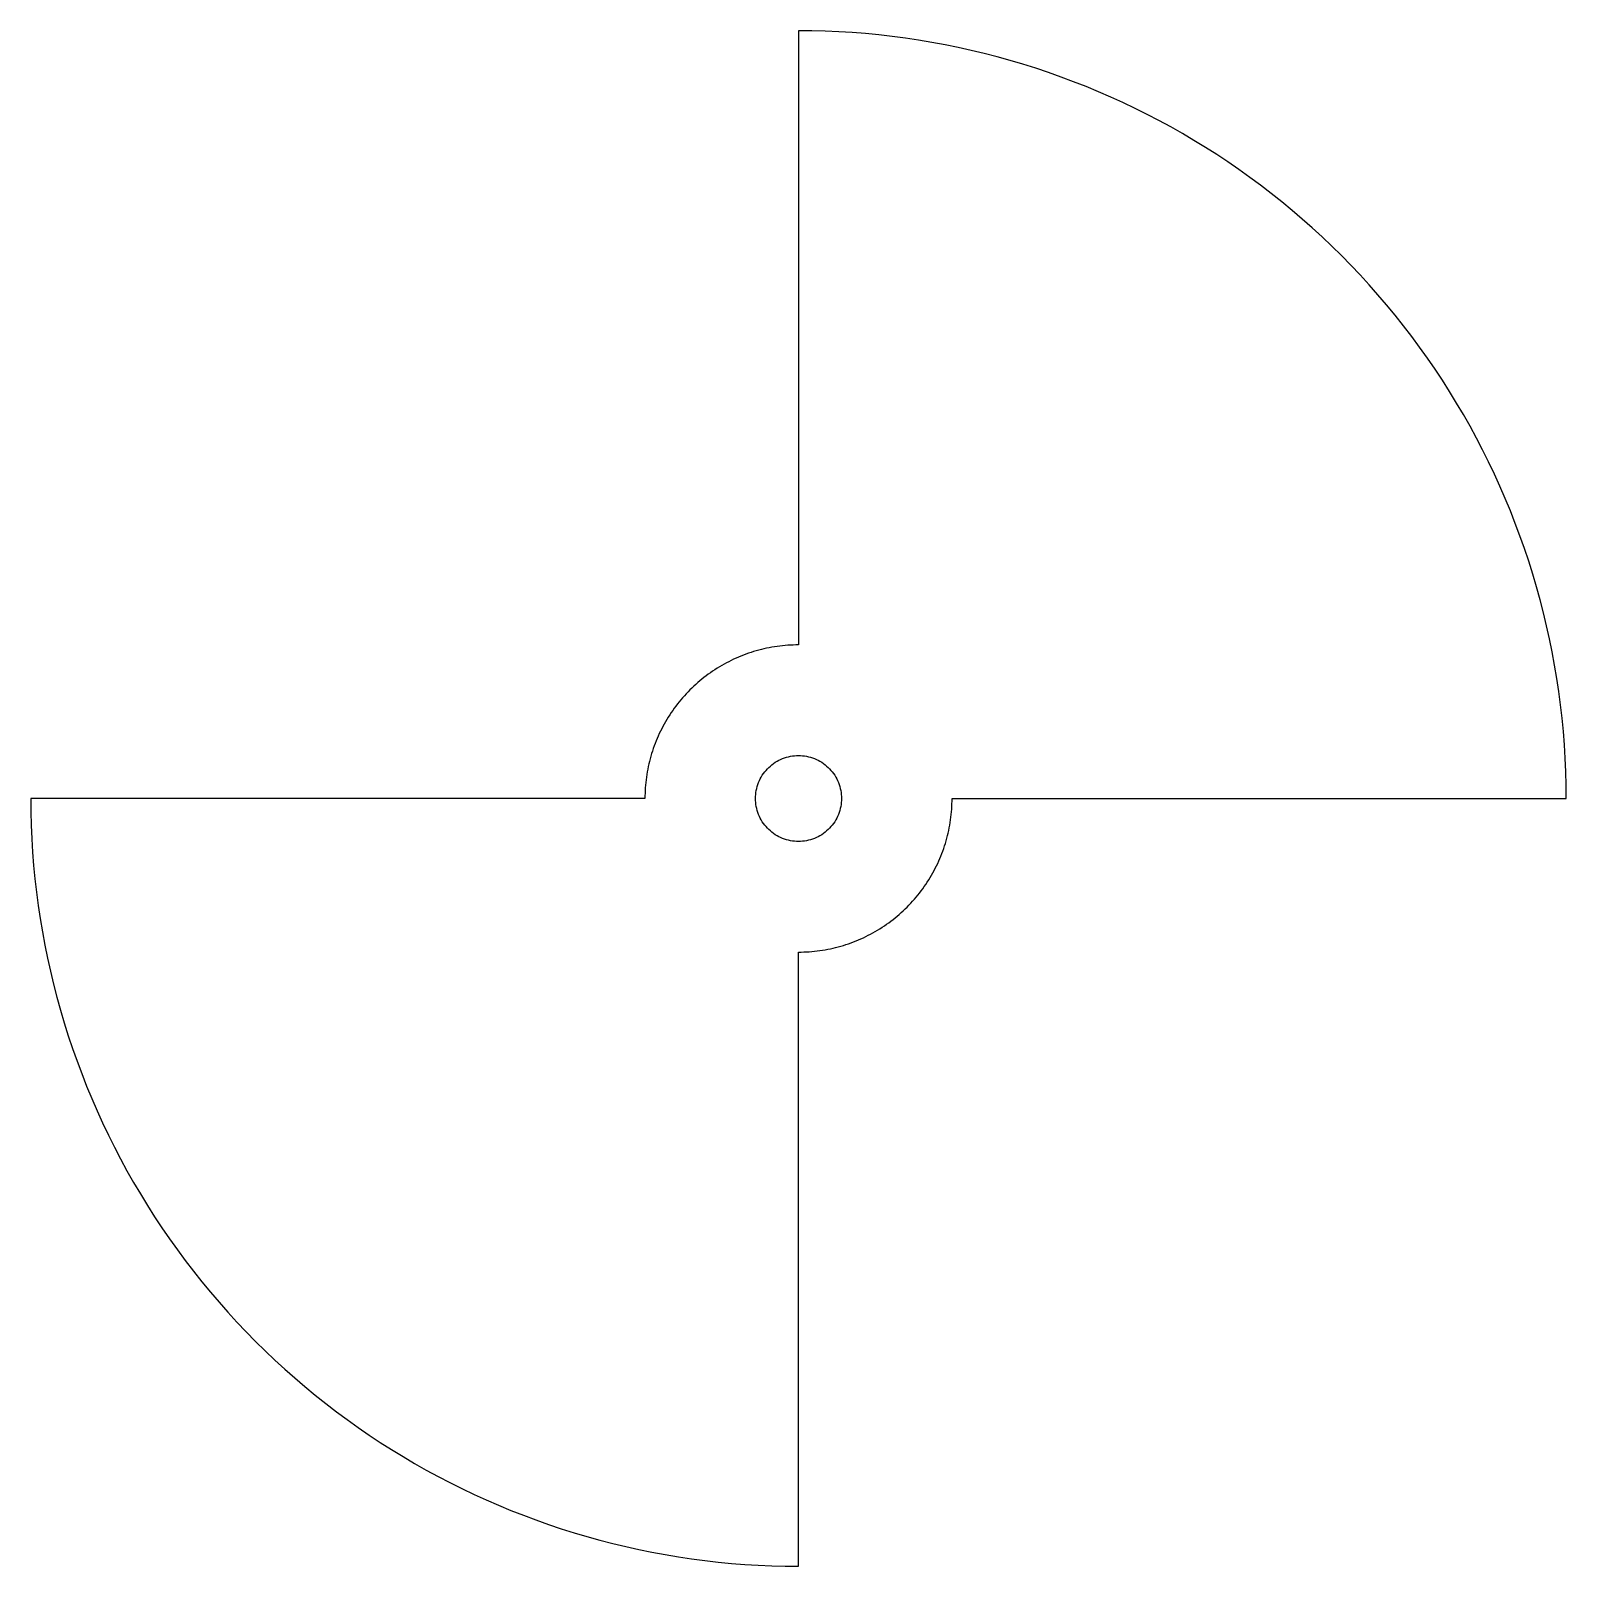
# Model space of a CAD drawing. Header units: metres. Extents: x -37.5 to 37.5, y -37.5 to 37.5.
import ezdxf

# ---------------------------------------------------------------- set-up
doc = ezdxf.new("R2010")
doc.units = ezdxf.units.M

msp = doc.modelspace()

# ---------------------------------------------------------------- linework, layer by layer
for p, q in [((0.654465, 37.4943), (0.000992, 37.5)), ((0.000992, 37.5), (0.000992, 7.49998)), ((1.30873, 37.4771), (0.654465, 37.4943)), ((1.96259, 37.4486), (1.30873, 37.4771)), ((2.61586, 37.4086), (1.96259, 37.4486)), ((3.26833, 37.3573), (2.61586, 37.4086)), ((3.91982, 37.2946), (3.26833, 37.3573)), ((4.5701, 37.2205), (3.91982, 37.2946)), ((5.21898, 37.135), (4.5701, 37.2205)), ((5.86629, 37.0383), (5.21898, 37.135)), ((6.5118, 36.9303), (5.86629, 37.0383)), ((7.15533, 36.811), (6.5118, 36.9303)), ((7.79668, 36.6805), (7.15533, 36.811)), ((8.43565, 36.5389), (7.79668, 36.6805)), ((9.07207, 36.3861), (8.43565, 36.5389)), ((9.7057, 36.2222), (9.07207, 36.3861)), ((10.3364, 36.0473), (9.7057, 36.2222)), ((10.9639, 35.8614), (10.3364, 36.0473)), ((11.5881, 35.6646), (10.9639, 35.8614)), ((12.2088, 35.4569), (11.5881, 35.6646)), ((12.8257, 35.2385), (12.2088, 35.4569)), ((13.4388, 35.0093), (12.8257, 35.2385)), ((14.0477, 34.7694), (13.4388, 35.0093)), ((14.6524, 34.5189), (14.0477, 34.7694)), ((15.2526, 34.2579), (14.6524, 34.5189)), ((15.8482, 33.9865), (15.2526, 34.2579)), ((16.4389, 33.7048), (15.8482, 33.9865)), ((17.0246, 33.4127), (16.4389, 33.7048)), ((17.6052, 33.1105), (17.0246, 33.4127)), ((18.1804, 32.7982), (17.6052, 33.1105)), ((18.75, 32.476), (18.1804, 32.7982)), ((19.3139, 32.1438), (18.75, 32.476)), ((19.872, 31.8018), (19.3139, 32.1438)), ((20.424, 31.4501), (19.872, 31.8018)), ((20.9697, 31.0889), (20.424, 31.4501)), ((21.5091, 30.7182), (20.9697, 31.0889)), ((22.0419, 30.3381), (21.5091, 30.7182)), ((22.5681, 29.9488), (22.0419, 30.3381)), ((23.0873, 29.5504), (22.5681, 29.9488)), ((23.5995, 29.143), (23.0873, 29.5504)), ((24.1045, 28.7267), (23.5995, 29.143)), ((24.6022, 28.3016), (24.1045, 28.7267)), ((25.0924, 27.8679), (24.6022, 28.3016)), ((25.5749, 27.4258), (25.0924, 27.8679)), ((26.0497, 26.9752), (25.5749, 27.4258)), ((26.5165, 26.5165), (26.0497, 26.9752)), ((26.9752, 26.0497), (26.5165, 26.5165)), ((27.4258, 25.5749), (26.9752, 26.0497)), ((27.8679, 25.0924), (27.4258, 25.5749)), ((28.3016, 24.6022), (27.8679, 25.0924)), ((28.7267, 24.1045), (28.3016, 24.6022)), ((29.143, 23.5995), (28.7267, 24.1045)), ((29.5504, 23.0873), (29.143, 23.5995)), ((29.9488, 22.5681), (29.5504, 23.0873)), ((30.3381, 22.0419), (29.9488, 22.5681)), ((30.7182, 21.5091), (30.3381, 22.0419)), ((31.0889, 20.9697), (30.7182, 21.5091)), ((31.4501, 20.424), (31.0889, 20.9697)), ((31.8018, 19.872), (31.4501, 20.424)), ((32.1438, 19.3139), (31.8018, 19.872)), ((32.476, 18.75), (32.1438, 19.3139)), ((32.7982, 18.1804), (32.476, 18.75)), ((33.1105, 17.6052), (32.7982, 18.1804)), ((33.4127, 17.0246), (33.1105, 17.6052)), ((33.7048, 16.4389), (33.4127, 17.0246)), ((33.9865, 15.8482), (33.7048, 16.4389)), ((34.2579, 15.2526), (33.9865, 15.8482)), ((34.5189, 14.6524), (34.2579, 15.2526)), ((34.7694, 14.0477), (34.5189, 14.6524)), ((35.0093, 13.4388), (34.7694, 14.0477)), ((35.2385, 12.8257), (35.0093, 13.4388)), ((35.4569, 12.2088), (35.2385, 12.8257)), ((35.6646, 11.5881), (35.4569, 12.2088)), ((35.8614, 10.9639), (35.6646, 11.5881)), ((36.0473, 10.3364), (35.8614, 10.9639)), ((36.2222, 9.7057), (36.0473, 10.3364)), ((36.3861, 9.07207), (36.2222, 9.7057)), ((36.5389, 8.43565), (36.3861, 9.07207)), ((36.6805, 7.79668), (36.5389, 8.43565)), ((0, 7.5), (-0.13089, 7.49886)), ((0.000992, 7.49998), (0, 7.5)), ((36.811, 7.15533), (36.6805, 7.79668)), ((-3.16963, 6.7973), (-3.28778, 6.74095)), ((-3.05052, 6.85158), (-3.16963, 6.7973)), ((-2.93048, 6.90378), (-3.05052, 6.85158)), ((-2.80954, 6.95387), (-2.93048, 6.90378)), ((-2.68776, 7.00185), (-2.80954, 6.95387)), ((-2.56514, 7.04768), (-2.68776, 7.00185)), ((-2.44176, 7.09138), (-2.56514, 7.04768)), ((-2.31763, 7.13292), (-2.44176, 7.09138)), ((-2.19278, 7.17227), (-2.31763, 7.13292)), ((-2.06728, 7.20946), (-2.19278, 7.17227)), ((-1.94113, 7.24443), (-2.06728, 7.20946)), ((-1.81441, 7.27721), (-1.94113, 7.24443)), ((-1.68712, 7.30777), (-1.81441, 7.27721)), ((-1.55933, 7.33611), (-1.68712, 7.30777)), ((-1.43106, 7.3622), (-1.55933, 7.33611)), ((-1.30235, 7.38605), (-1.43106, 7.3622)), ((-1.17325, 7.40765), (-1.30235, 7.38605)), ((-1.04379, 7.427), (-1.17325, 7.40765)), ((-0.914017, 7.44409), (-1.04379, 7.427)), ((-0.783951, 7.45891), (-0.914017, 7.44409)), ((-0.653656, 7.47145), (-0.783951, 7.45891)), ((-0.523163, 7.48172), (-0.653656, 7.47145)), ((-0.392517, 7.48972), (-0.523163, 7.48172)), ((-0.261734, 7.49542), (-0.392517, 7.48972)), ((-0.13089, 7.49886), (-0.261734, 7.49542)), ((36.9303, 6.5118), (36.811, 7.15533)), ((-4.40839, 6.06763), (-4.51361, 5.98976)), ((-4.30182, 6.14363), (-4.40839, 6.06763)), ((-4.19394, 6.21777), (-4.30182, 6.14363)), ((-4.08478, 6.29002), (-4.19394, 6.21777)), ((-3.97438, 6.36035), (-4.08478, 6.29002)), ((-3.86278, 6.42874), (-3.97438, 6.36035)), ((-3.75, 6.49518), (-3.86278, 6.42874)), ((-3.63606, 6.55965), (-3.75, 6.49518)), ((-3.52103, 6.6221), (-3.63606, 6.55965)), ((-3.40492, 6.68254), (-3.52103, 6.6221)), ((-3.28778, 6.74095), (-3.40492, 6.68254)), ((37.0383, 5.86629), (36.9303, 6.5118)), ((-5.3033, 5.3033), (-5.39503, 5.20993)), ((-5.20993, 5.39503), (-5.3033, 5.3033)), ((-5.11497, 5.48514), (-5.20993, 5.39503)), ((-5.01848, 5.57358), (-5.11497, 5.48514)), ((-4.92044, 5.66031), (-5.01848, 5.57358)), ((-4.82089, 5.74533), (-4.92044, 5.66031)), ((-4.71989, 5.82858), (-4.82089, 5.74533)), ((-4.61745, 5.91008), (-4.71989, 5.82858)), ((-4.51361, 5.98976), (-4.61745, 5.91008)), ((37.135, 5.21898), (37.0383, 5.86629)), ((-5.98976, 4.51361), (-6.06763, 4.40839)), ((-5.91008, 4.61745), (-5.98976, 4.51361)), ((-5.82858, 4.71989), (-5.91008, 4.61745)), ((-5.74533, 4.82089), (-5.82858, 4.71989)), ((-5.66031, 4.92044), (-5.74533, 4.82089)), ((-5.57358, 5.01848), (-5.66031, 4.92044)), ((-5.48514, 5.11497), (-5.57358, 5.01848)), ((-5.39503, 5.20993), (-5.48514, 5.11497)), ((37.2205, 4.5701), (37.135, 5.21898)), ((37.2946, 3.91982), (37.2205, 4.5701)), ((-6.49518, 3.75), (-6.55965, 3.63606)), ((-6.42874, 3.86278), (-6.49518, 3.75)), ((-6.36035, 3.97438), (-6.42874, 3.86278)), ((-6.29002, 4.08478), (-6.36035, 3.97438)), ((-6.21777, 4.19394), (-6.29002, 4.08478)), ((-6.14363, 4.30182), (-6.21777, 4.19394)), ((-6.06763, 4.40839), (-6.14363, 4.30182)), ((37.3573, 3.26833), (37.2946, 3.91982)), ((-6.85158, 3.05052), (-6.90378, 2.93048)), ((-6.7973, 3.16963), (-6.85158, 3.05052)), ((-6.74095, 3.28778), (-6.7973, 3.16963)), ((-6.68254, 3.40492), (-6.74095, 3.28778)), ((-6.6221, 3.52103), (-6.68254, 3.40492)), ((-6.55965, 3.63606), (-6.6221, 3.52103)), ((37.4086, 2.61586), (37.3573, 3.26833)), ((-7.13292, 2.31763), (-7.17227, 2.19278)), ((-7.09138, 2.44176), (-7.13292, 2.31763)), ((-7.04768, 2.56514), (-7.09138, 2.44176)), ((-7.00185, 2.68776), (-7.04768, 2.56514)), ((-6.95387, 2.80954), (-7.00185, 2.68776)), ((-6.90378, 2.93048), (-6.95387, 2.80954)), ((37.4486, 1.96259), (37.4086, 2.61586)), ((-7.33611, 1.55933), (-7.3622, 1.43106)), ((-7.30777, 1.68712), (-7.33611, 1.55933)), ((-7.27721, 1.81441), (-7.30777, 1.68712)), ((-7.24443, 1.94113), (-7.27721, 1.81441)), ((-7.20946, 2.06728), (-7.24443, 1.94113)), ((-7.17227, 2.19278), (-7.20946, 2.06728)), ((-1.51984, 1.44916), (-1.44916, 1.51984)), ((-1.44916, 1.51984), (-1.3752, 1.58707)), ((-1.3752, 1.58707), (-1.29813, 1.65071)), ((-1.29813, 1.65071), (-1.21811, 1.7106)), ((-1.21811, 1.7106), (-1.13535, 1.76663)), ((-1.13535, 1.76663), (-1.04999, 1.81865)), ((-1.04999, 1.81865), (-0.962265, 1.86655)), ((-0.962265, 1.86655), (-0.87236, 1.91022)), ((-0.87236, 1.91022), (-0.780487, 1.94957)), ((-0.780487, 1.94957), (-0.686829, 1.9845)), ((-0.686829, 1.9845), (-0.591629, 2.01492)), ((-0.591629, 2.01492), (-0.495087, 2.0408)), ((-0.495087, 2.0408), (-0.397415, 2.06204)), ((-0.397415, 2.06204), (-0.298859, 2.07861)), ((-0.298859, 2.07861), (-0.199615, 2.09048)), ((-0.199615, 2.09048), (-0.099915, 2.09761)), ((-0.099915, 2.09761), (0, 2.09999)), ((0, 2.09999), (0.099915, 2.09761)), ((0.099915, 2.09761), (0.199615, 2.09048)), ((0.199615, 2.09048), (0.298859, 2.07861)), ((0.298859, 2.07861), (0.397415, 2.06204)), ((0.397415, 2.06204), (0.495087, 2.0408)), ((0.495087, 2.0408), (0.591629, 2.01492)), ((0.591629, 2.01492), (0.686829, 1.9845)), ((0.686829, 1.9845), (0.780487, 1.94957)), ((0.780487, 1.94957), (0.87236, 1.91022)), ((0.87236, 1.91022), (0.962265, 1.86655)), ((0.962265, 1.86655), (1.04999, 1.81865)), ((1.04999, 1.81865), (1.13535, 1.76663)), ((1.13535, 1.76663), (1.21811, 1.7106)), ((1.21811, 1.7106), (1.29813, 1.65071)), ((1.29813, 1.65071), (1.3752, 1.58707)), ((1.3752, 1.58707), (1.44916, 1.51984)), ((1.44916, 1.51984), (1.51984, 1.44916)), ((37.4771, 1.30873), (37.4486, 1.96259)), ((-7.45891, 0.783951), (-7.47145, 0.653656)), ((-7.44409, 0.914017), (-7.45891, 0.783951)), ((-7.427, 1.04379), (-7.44409, 0.914017)), ((-7.40765, 1.17325), (-7.427, 1.04379)), ((-7.38605, 1.30235), (-7.40765, 1.17325)), ((-7.3622, 1.43106), (-7.38605, 1.30235)), ((-1.9845, 0.686829), (-1.94957, 0.780487)), ((-1.94957, 0.780487), (-1.91022, 0.87236)), ((-1.91022, 0.87236), (-1.86655, 0.962265)), ((-1.86655, 0.962265), (-1.81865, 1.04999)), ((-1.81865, 1.04999), (-1.76663, 1.13535)), ((-1.76663, 1.13535), (-1.7106, 1.21811)), ((-1.7106, 1.21811), (-1.65071, 1.29813)), ((-1.65071, 1.29813), (-1.58707, 1.3752)), ((-1.58707, 1.3752), (-1.51984, 1.44916)), ((1.51984, 1.44916), (1.58707, 1.3752)), ((1.58707, 1.3752), (1.65071, 1.29813)), ((1.65071, 1.29813), (1.7106, 1.21811)), ((1.7106, 1.21811), (1.76663, 1.13535)), ((1.76663, 1.13535), (1.81865, 1.04999)), ((1.81865, 1.04999), (1.86655, 0.962265)), ((1.86655, 0.962265), (1.91022, 0.87236)), ((1.91022, 0.87236), (1.94957, 0.780487)), ((1.94957, 0.780487), (1.9845, 0.686829)), ((37.4943, 0.654465), (37.4771, 1.30873)), ((-7.49886, 0.13089), (-7.5, 0)), ((-7.5, 0), (-7.49998, -0.000992)), ((-7.49542, 0.261734), (-7.49886, 0.13089)), ((-7.48972, 0.392517), (-7.49542, 0.261734)), ((-7.48172, 0.523163), (-7.48972, 0.392517)), ((-7.47145, 0.653656), (-7.48172, 0.523163)), ((-2.09999, 0), (-2.09761, 0.099915)), ((-2.09761, -0.099915), (-2.09999, 0)), ((-2.09761, 0.099915), (-2.09048, 0.199615)), ((-2.09048, 0.199615), (-2.07861, 0.298859)), ((-2.07861, 0.298859), (-2.06204, 0.397415)), ((-2.06204, 0.397415), (-2.0408, 0.495087)), ((-2.0408, 0.495087), (-2.01492, 0.591629)), ((-2.01492, 0.591629), (-1.9845, 0.686829)), ((1.9845, 0.686829), (2.01492, 0.591629)), ((2.01492, 0.591629), (2.0408, 0.495087)), ((2.0408, 0.495087), (2.06204, 0.397415)), ((2.06204, 0.397415), (2.07861, 0.298859)), ((2.07861, 0.298859), (2.09048, 0.199615)), ((2.09048, 0.199615), (2.09761, 0.099915)), ((2.09761, 0.099915), (2.09999, 0)), ((2.09999, 0), (2.09761, -0.099915)), ((7.49886, -0.13089), (7.5, 0)), ((7.5, 0), (7.49998, 0.000992)), ((7.49998, 0.000992), (37.5, 0.000992)), ((37.5, 0.000992), (37.4943, 0.654465)), ((-7.49998, -0.000992), (-37.5, -0.000992)), ((-37.5, -0.000992), (-37.4943, -0.654465)), ((-37.4943, -0.654465), (-37.4771, -1.30873)), ((-2.09048, -0.199615), (-2.09761, -0.099915)), ((-2.07861, -0.298859), (-2.09048, -0.199615)), ((-2.06204, -0.397415), (-2.07861, -0.298859)), ((-2.0408, -0.495087), (-2.06204, -0.397415)), ((-2.01492, -0.591629), (-2.0408, -0.495087)), ((-1.9845, -0.686829), (-2.01492, -0.591629)), ((-1.94957, -0.780487), (-1.9845, -0.686829)), ((1.9845, -0.686829), (1.94957, -0.780487)), ((2.01492, -0.591629), (1.9845, -0.686829)), ((2.0408, -0.495087), (2.01492, -0.591629)), ((2.06204, -0.397415), (2.0408, -0.495087)), ((2.07861, -0.298859), (2.06204, -0.397415)), ((2.09048, -0.199615), (2.07861, -0.298859)), ((2.09761, -0.099915), (2.09048, -0.199615)), ((7.45891, -0.783951), (7.47145, -0.653656)), ((7.47145, -0.653656), (7.48172, -0.523163)), ((7.48172, -0.523163), (7.48972, -0.392517)), ((7.48972, -0.392517), (7.49542, -0.261734)), ((7.49542, -0.261734), (7.49886, -0.13089)), ((-37.4771, -1.30873), (-37.4486, -1.96259)), ((-1.91022, -0.87236), (-1.94957, -0.780487)), ((-1.86655, -0.962265), (-1.91022, -0.87236)), ((-1.81865, -1.04999), (-1.86655, -0.962265)), ((-1.76663, -1.13535), (-1.81865, -1.04999)), ((-1.7106, -1.21811), (-1.76663, -1.13535)), ((-1.65071, -1.29813), (-1.7106, -1.21811)), ((-1.58707, -1.3752), (-1.65071, -1.29813)), ((-1.51984, -1.44916), (-1.58707, -1.3752)), ((-1.44916, -1.51984), (-1.51984, -1.44916)), ((1.51984, -1.44916), (1.44916, -1.51984)), ((1.58707, -1.3752), (1.51984, -1.44916)), ((1.65071, -1.29813), (1.58707, -1.3752)), ((1.7106, -1.21811), (1.65071, -1.29813)), ((1.76663, -1.13535), (1.7106, -1.21811)), ((1.81865, -1.04999), (1.76663, -1.13535)), ((1.86655, -0.962265), (1.81865, -1.04999)), ((1.91022, -0.87236), (1.86655, -0.962265)), ((1.94957, -0.780487), (1.91022, -0.87236)), ((7.33611, -1.55933), (7.3622, -1.43106)), ((7.3622, -1.43106), (7.38605, -1.30235)), ((7.38605, -1.30235), (7.40765, -1.17325)), ((7.40765, -1.17325), (7.427, -1.04379)), ((7.427, -1.04379), (7.44409, -0.914017)), ((7.44409, -0.914017), (7.45891, -0.783951)), ((-37.4486, -1.96259), (-37.4086, -2.61586)), ((-1.3752, -1.58707), (-1.44916, -1.51984)), ((-1.29813, -1.65071), (-1.3752, -1.58707)), ((-1.21811, -1.7106), (-1.29813, -1.65071)), ((-1.13535, -1.76663), (-1.21811, -1.7106)), ((-1.04999, -1.81865), (-1.13535, -1.76663)), ((-0.962265, -1.86655), (-1.04999, -1.81865)), ((-0.87236, -1.91022), (-0.962265, -1.86655)), ((-0.780487, -1.94957), (-0.87236, -1.91022)), ((-0.686829, -1.9845), (-0.780487, -1.94957)), ((-0.591629, -2.01492), (-0.686829, -1.9845)), ((-0.495087, -2.0408), (-0.591629, -2.01492)), ((-0.397415, -2.06204), (-0.495087, -2.0408)), ((-0.298859, -2.07861), (-0.397415, -2.06204)), ((-0.199615, -2.09048), (-0.298859, -2.07861)), ((-0.099915, -2.09761), (-0.199615, -2.09048)), ((0, -2.09999), (-0.099915, -2.09761)), ((0.099915, -2.09761), (0, -2.09999)), ((0.199615, -2.09048), (0.099915, -2.09761)), ((0.298859, -2.07861), (0.199615, -2.09048)), ((0.397415, -2.06204), (0.298859, -2.07861)), ((0.495087, -2.0408), (0.397415, -2.06204)), ((0.591629, -2.01492), (0.495087, -2.0408)), ((0.686829, -1.9845), (0.591629, -2.01492)), ((0.780487, -1.94957), (0.686829, -1.9845)), ((0.87236, -1.91022), (0.780487, -1.94957)), ((0.962265, -1.86655), (0.87236, -1.91022)), ((1.04999, -1.81865), (0.962265, -1.86655)), ((1.13535, -1.76663), (1.04999, -1.81865)), ((1.21811, -1.7106), (1.13535, -1.76663)), ((1.29813, -1.65071), (1.21811, -1.7106)), ((1.3752, -1.58707), (1.29813, -1.65071)), ((1.44916, -1.51984), (1.3752, -1.58707)), ((7.13292, -2.31763), (7.17227, -2.19278)), ((7.17227, -2.19278), (7.20946, -2.06728)), ((7.20946, -2.06728), (7.24443, -1.94113)), ((7.24443, -1.94113), (7.27721, -1.81441)), ((7.27721, -1.81441), (7.30777, -1.68712)), ((7.30777, -1.68712), (7.33611, -1.55933)), ((-37.4086, -2.61586), (-37.3573, -3.26833)), ((6.85158, -3.05052), (6.90378, -2.93048)), ((6.90378, -2.93048), (6.95387, -2.80954)), ((6.95387, -2.80954), (7.00185, -2.68776)), ((7.00185, -2.68776), (7.04768, -2.56514)), ((7.04768, -2.56514), (7.09138, -2.44176)), ((7.09138, -2.44176), (7.13292, -2.31763)), ((-37.3573, -3.26833), (-37.2946, -3.91982)), ((6.42874, -3.86278), (6.49518, -3.75)), ((6.49518, -3.75), (6.55965, -3.63606)), ((6.55965, -3.63606), (6.6221, -3.52103)), ((6.6221, -3.52103), (6.68254, -3.40492)), ((6.68254, -3.40492), (6.74095, -3.28778)), ((6.74095, -3.28778), (6.7973, -3.16963)), ((6.7973, -3.16963), (6.85158, -3.05052)), ((-37.2946, -3.91982), (-37.2205, -4.5701)), ((5.98976, -4.51361), (6.06763, -4.40839)), ((6.06763, -4.40839), (6.14363, -4.30182)), ((6.14363, -4.30182), (6.21777, -4.19394)), ((6.21777, -4.19394), (6.29002, -4.08478)), ((6.29002, -4.08478), (6.36035, -3.97438)), ((6.36035, -3.97438), (6.42874, -3.86278)), ((-37.2205, -4.5701), (-37.135, -5.21898)), ((-37.135, -5.21898), (-37.0383, -5.86629)), ((5.3033, -5.3033), (5.39503, -5.20993)), ((5.39503, -5.20993), (5.48514, -5.11497)), ((5.48514, -5.11497), (5.57358, -5.01848)), ((5.57358, -5.01848), (5.66031, -4.92044)), ((5.66031, -4.92044), (5.74533, -4.82089)), ((5.74533, -4.82089), (5.82858, -4.71989)), ((5.82858, -4.71989), (5.91008, -4.61745)), ((5.91008, -4.61745), (5.98976, -4.51361)), ((-37.0383, -5.86629), (-36.9303, -6.5118)), ((4.40839, -6.06763), (4.51361, -5.98976)), ((4.51361, -5.98976), (4.61745, -5.91008)), ((4.61745, -5.91008), (4.71989, -5.82858)), ((4.71989, -5.82858), (4.82089, -5.74533)), ((4.82089, -5.74533), (4.92044, -5.66031)), ((4.92044, -5.66031), (5.01848, -5.57358)), ((5.01848, -5.57358), (5.11497, -5.48514)), ((5.11497, -5.48514), (5.20993, -5.39503)), ((5.20993, -5.39503), (5.3033, -5.3033)), ((-36.9303, -6.5118), (-36.811, -7.15533)), ((3.16963, -6.7973), (3.28778, -6.74095)), ((3.28778, -6.74095), (3.40492, -6.68254)), ((3.40492, -6.68254), (3.52103, -6.6221)), ((3.52103, -6.6221), (3.63606, -6.55965)), ((3.63606, -6.55965), (3.75, -6.49518)), ((3.75, -6.49518), (3.86278, -6.42874)), ((3.86278, -6.42874), (3.97438, -6.36035)), ((3.97438, -6.36035), (4.08478, -6.29002)), ((4.08478, -6.29002), (4.19394, -6.21777)), ((4.19394, -6.21777), (4.30182, -6.14363)), ((4.30182, -6.14363), (4.40839, -6.06763)), ((-36.811, -7.15533), (-36.6805, -7.79668)), ((-0.000992, -7.49998), (0, -7.5)), ((-0.000992, -37.5), (-0.000992, -7.49998)), ((0, -7.5), (0.13089, -7.49886)), ((0.13089, -7.49886), (0.261734, -7.49542)), ((0.261734, -7.49542), (0.392517, -7.48972)), ((0.392517, -7.48972), (0.523163, -7.48172)), ((0.523163, -7.48172), (0.653656, -7.47145)), ((0.653656, -7.47145), (0.783951, -7.45891)), ((0.783951, -7.45891), (0.914017, -7.44409)), ((0.914017, -7.44409), (1.04379, -7.427)), ((1.04379, -7.427), (1.17325, -7.40765)), ((1.17325, -7.40765), (1.30235, -7.38605)), ((1.30235, -7.38605), (1.43106, -7.3622)), ((1.43106, -7.3622), (1.55933, -7.33611)), ((1.55933, -7.33611), (1.68712, -7.30777)), ((1.68712, -7.30777), (1.81441, -7.27721)), ((1.81441, -7.27721), (1.94113, -7.24443)), ((1.94113, -7.24443), (2.06728, -7.20946)), ((2.06728, -7.20946), (2.19278, -7.17227)), ((2.19278, -7.17227), (2.31763, -7.13292)), ((2.31763, -7.13292), (2.44176, -7.09138)), ((2.44176, -7.09138), (2.56514, -7.04768)), ((2.56514, -7.04768), (2.68776, -7.00185)), ((2.68776, -7.00185), (2.80954, -6.95387)), ((2.80954, -6.95387), (2.93048, -6.90378)), ((2.93048, -6.90378), (3.05052, -6.85158)), ((3.05052, -6.85158), (3.16963, -6.7973)), ((-36.6805, -7.79668), (-36.5389, -8.43565)), ((-36.5389, -8.43565), (-36.3861, -9.07207)), ((-36.3861, -9.07207), (-36.2222, -9.7057)), ((-36.2222, -9.7057), (-36.0473, -10.3364)), ((-36.0473, -10.3364), (-35.8614, -10.9639)), ((-35.8614, -10.9639), (-35.6646, -11.5881)), ((-35.6646, -11.5881), (-35.4569, -12.2088)), ((-35.4569, -12.2088), (-35.2385, -12.8257)), ((-35.2385, -12.8257), (-35.0093, -13.4388)), ((-35.0093, -13.4388), (-34.7694, -14.0477)), ((-34.7694, -14.0477), (-34.5189, -14.6524)), ((-34.5189, -14.6524), (-34.2579, -15.2526)), ((-34.2579, -15.2526), (-33.9865, -15.8482)), ((-33.9865, -15.8482), (-33.7048, -16.4389)), ((-33.7048, -16.4389), (-33.4127, -17.0246)), ((-33.4127, -17.0246), (-33.1105, -17.6052)), ((-33.1105, -17.6052), (-32.7982, -18.1804)), ((-32.7982, -18.1804), (-32.476, -18.75)), ((-32.476, -18.75), (-32.1438, -19.3139)), ((-32.1438, -19.3139), (-31.8018, -19.872)), ((-31.8018, -19.872), (-31.4501, -20.424)), ((-31.4501, -20.424), (-31.0889, -20.9697)), ((-31.0889, -20.9697), (-30.7182, -21.5091)), ((-30.7182, -21.5091), (-30.3381, -22.0419)), ((-30.3381, -22.0419), (-29.9488, -22.5681)), ((-29.9488, -22.5681), (-29.5504, -23.0873)), ((-29.5504, -23.0873), (-29.143, -23.5995)), ((-29.143, -23.5995), (-28.7267, -24.1045)), ((-28.7267, -24.1045), (-28.3016, -24.6022)), ((-28.3016, -24.6022), (-27.8679, -25.0924)), ((-27.8679, -25.0924), (-27.4258, -25.5749)), ((-27.4258, -25.5749), (-26.9752, -26.0497)), ((-26.9752, -26.0497), (-26.5165, -26.5165)), ((-26.5165, -26.5165), (-26.0497, -26.9752)), ((-26.0497, -26.9752), (-25.5749, -27.4258)), ((-25.5749, -27.4258), (-25.0924, -27.8679)), ((-25.0924, -27.8679), (-24.6022, -28.3016)), ((-24.6022, -28.3016), (-24.1045, -28.7267)), ((-24.1045, -28.7267), (-23.5995, -29.143)), ((-23.5995, -29.143), (-23.0873, -29.5504)), ((-23.0873, -29.5504), (-22.5681, -29.9488)), ((-22.5681, -29.9488), (-22.0419, -30.3381)), ((-22.0419, -30.3381), (-21.5091, -30.7182)), ((-21.5091, -30.7182), (-20.9697, -31.0889)), ((-20.9697, -31.0889), (-20.424, -31.4501)), ((-20.424, -31.4501), (-19.872, -31.8018)), ((-19.872, -31.8018), (-19.3139, -32.1438)), ((-19.3139, -32.1438), (-18.75, -32.476)), ((-18.75, -32.476), (-18.1804, -32.7982)), ((-18.1804, -32.7982), (-17.6052, -33.1105)), ((-17.6052, -33.1105), (-17.0246, -33.4127)), ((-17.0246, -33.4127), (-16.4389, -33.7048)), ((-16.4389, -33.7048), (-15.8482, -33.9865)), ((-15.8482, -33.9865), (-15.2526, -34.2579)), ((-15.2526, -34.2579), (-14.6524, -34.5189)), ((-14.6524, -34.5189), (-14.0477, -34.7694)), ((-14.0477, -34.7694), (-13.4388, -35.0093)), ((-13.4388, -35.0093), (-12.8257, -35.2385)), ((-12.8257, -35.2385), (-12.2088, -35.4569)), ((-12.2088, -35.4569), (-11.5881, -35.6646)), ((-11.5881, -35.6646), (-10.9639, -35.8614)), ((-10.9639, -35.8614), (-10.3364, -36.0473)), ((-10.3364, -36.0473), (-9.7057, -36.2222)), ((-9.7057, -36.2222), (-9.07207, -36.3861)), ((-9.07207, -36.3861), (-8.43565, -36.5389)), ((-8.43565, -36.5389), (-7.79668, -36.6805)), ((-7.79668, -36.6805), (-7.15533, -36.811)), ((-7.15533, -36.811), (-6.5118, -36.9303)), ((-6.5118, -36.9303), (-5.86629, -37.0383)), ((-5.86629, -37.0383), (-5.21898, -37.135)), ((-5.21898, -37.135), (-4.5701, -37.2205)), ((-4.5701, -37.2205), (-3.91982, -37.2946)), ((-3.91982, -37.2946), (-3.26833, -37.3573)), ((-3.26833, -37.3573), (-2.61586, -37.4086)), ((-2.61586, -37.4086), (-1.96259, -37.4486)), ((-1.96259, -37.4486), (-1.30873, -37.4771)), ((-1.30873, -37.4771), (-0.654465, -37.4943)), ((-0.654465, -37.4943), (-0.000992, -37.5))]:
    msp.add_line(p, q)

doc.saveas('drawing.dxf')
